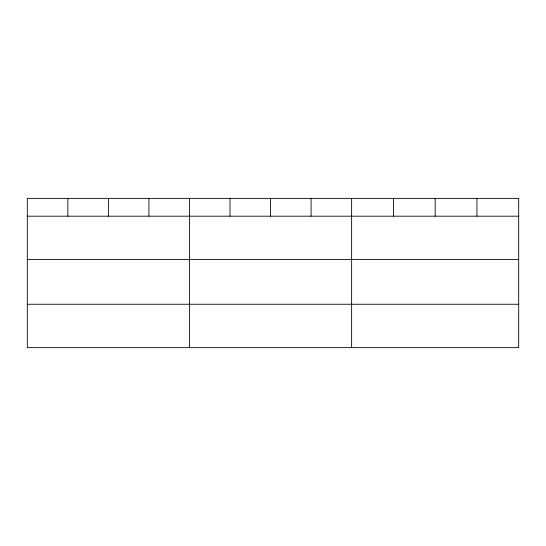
<?xml version="1.0" encoding="UTF-8"?>
<svg xmlns="http://www.w3.org/2000/svg" width="546" height="546" viewBox="0 0 546 546"><rect width="100%" height="100%" fill="white"/><g stroke="black" fill="none" stroke-linecap="round" stroke-linejoin="round"><path stroke-width="0.82" d="M27.3 216.182L518.7 216.182M27.3 259.562L518.7 259.562M27.3 304.259L518.7 304.259M476.931 198.362L476.931 216.182M435.162 198.362L435.162 216.182M393.393 198.362L393.393 216.182M351.624 198.362L351.624 347.638M311.084 198.362L311.084 216.182M270.543 198.362L270.543 216.182M230.002 198.362L230.002 216.182M189.462 198.362L189.462 347.638M148.921 198.362L148.921 216.182M108.381 198.362L108.381 216.182M67.841 198.362L67.841 216.182M518.7 198.362L27.3 198.362L27.3 347.638L518.7 347.638L518.7 198.362"/></g></svg>
